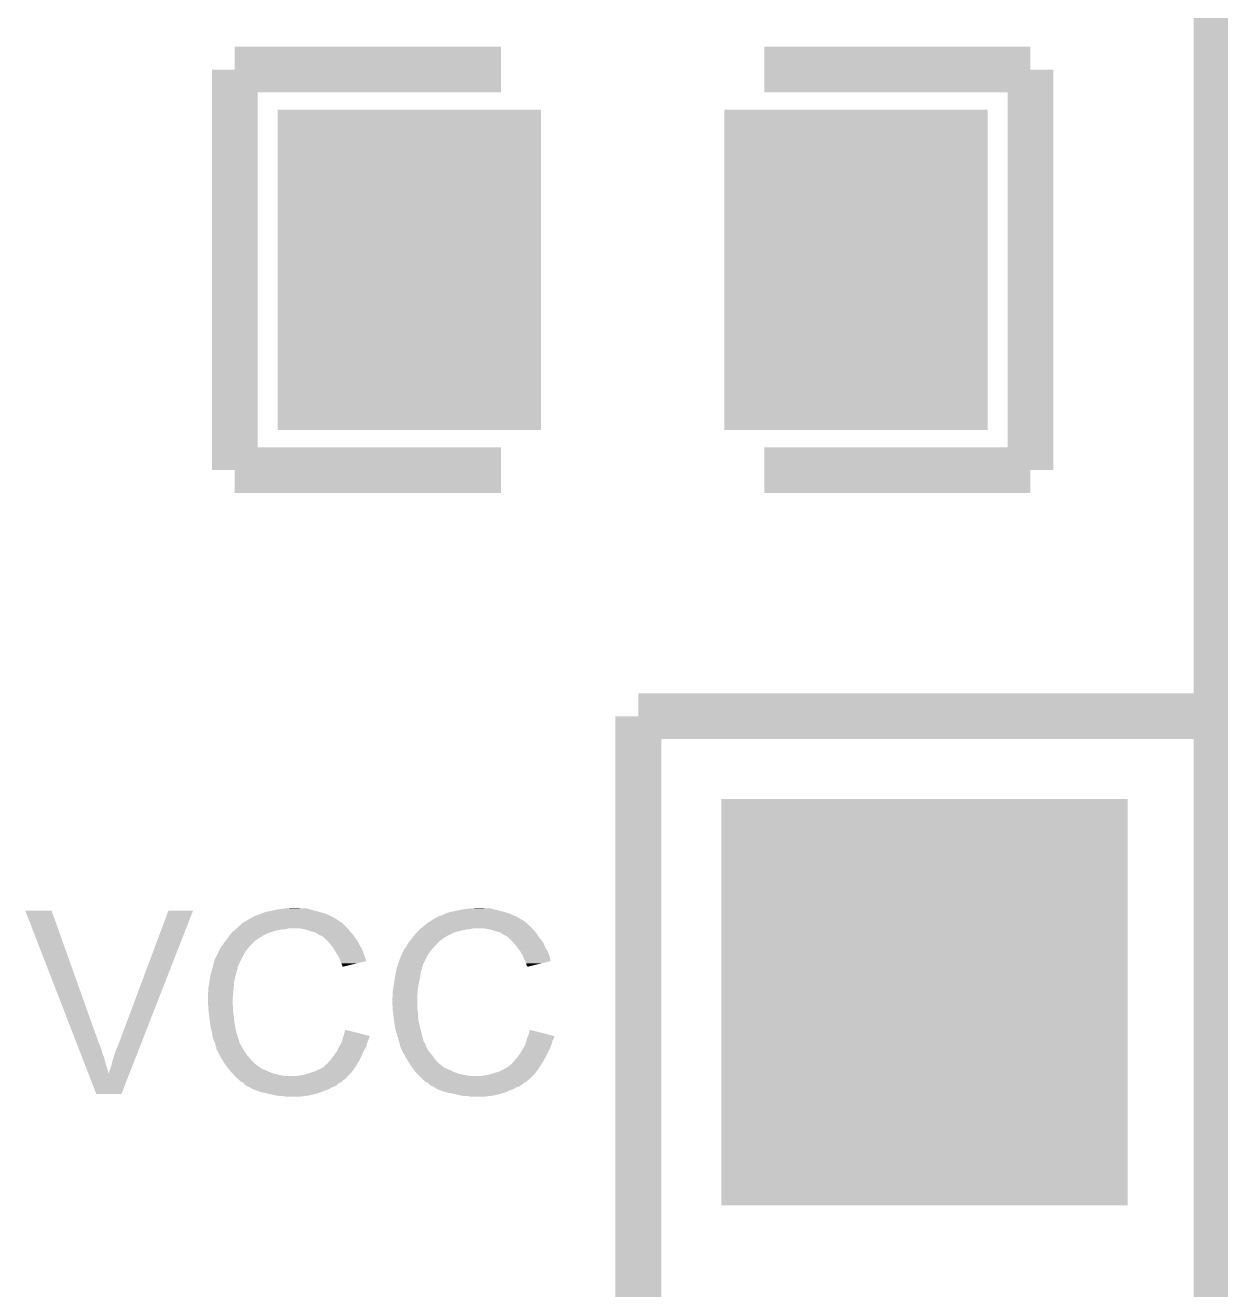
# Model space of a CAD drawing. Extents: x -1.4 to 24.2, y -3.9 to 40.3.
# Drawn here: x 18.87 to 24.23, y 29.71 to 35.32 of the extents above; entities that cross this region are included whole.
import ezdxf

# ---------------------------------------------------------------- set-up
doc = ezdxf.new("R2010")
doc.units = 0
doc.layers.get('0').update_dxf_attribs({"linetype": 'CONTINUOUS'})
for name, color, linetype in [('USBI2CCLICK_V102A_GKO', 5, 'CONTINUOUS'), ('USBI2CCLICK_V102A_GTO', 14, 'CONTINUOUS'), ('USBI2CCLICK_V102A_GTS', 12, 'CONTINUOUS')]:
    doc.layers.add(name, color=color, linetype=linetype)

# ---------------------------------------------------------------- blocks, each defined once
blk = doc.blocks.new('RECTANGLE_37')
blk.add_solid([(0.5842, 0.7112), (0.5842, -0.7112), (-0.5842, 0.7112), (-0.5842, -0.7112)])
blk = doc.blocks.new('SQUARE_66')
blk.add_solid([(0.9017, 0.9017), (0.9017, -0.9017), (-0.9017, 0.9017), (-0.9017, -0.9017)])

msp = doc.modelspace()

# ---------------------------------------------------------------- linework, layer by layer
at = {"layer": 'USBI2CCLICK_V102A_GKO', "const_width": 0.1524}
msp.add_lwpolyline([(24.13, -1.27), (24.13, 39.116)], dxfattribs=at)
at = {"layer": 'USBI2CCLICK_V102A_GTO', "const_width": 0.2032}
for points in [[(19.7993, 35.1282), (20.9804, 35.1282)], [(19.7993, 33.3502), (19.7993, 35.1282)], [(22.1488, 35.1282), (23.3299, 35.1282)], [(23.3299, 33.3502), (23.3299, 35.1282)], [(19.7993, 33.3502), (20.9804, 33.3502)], [(22.1488, 33.3502), (23.3299, 33.3502)], [(21.59, 22.098), (21.59, 32.258)], [(21.59, 32.258), (24.13, 32.258)]]:
    msp.add_lwpolyline(points, dxfattribs=at)
at = {"layer": 'USBI2CCLICK_V102A_GTO'}
for points in [[(18.869696, 31.394384), (18.86969, 31.394398), (18.986504, 31.394384), (18.86969, 31.394398)], [(19.099002, 30.802578), (18.869696, 31.394384), (19.197324, 30.802578), (18.986504, 31.394384)], [(19.28368, 30.80258), (19.504664, 31.39437), (19.382688, 30.80258), (19.613868, 31.39437)], [(19.504664, 31.39437), (19.504676, 31.3944), (19.613868, 31.39437), (19.504676, 31.3944)], [(19.888202, 31.371542), (19.898354, 31.37408), (20.223476, 31.371542), (20.2184, 31.37408)], [(19.898354, 31.37408), (19.898362, 31.374082), (20.2184, 31.37408), (20.218396, 31.374082)], [(19.898362, 31.374082), (19.917408, 31.3817), (20.218396, 31.374082), (20.200622, 31.3817)], [(19.917408, 31.3817), (19.936462, 31.38932), (20.200622, 31.3817), (20.173952, 31.38932)], [(19.936462, 31.38932), (19.9517, 31.39186), (20.173952, 31.38932), (20.16506, 31.39186)], [(19.9517, 31.39186), (19.98472, 31.39948), (20.16506, 31.39186), (20.134588, 31.39948)], [(19.98472, 31.39948), (19.984734, 31.399482), (20.134588, 31.39948), (20.13458, 31.399482)], [(19.984734, 31.399482), (20.022804, 31.404558), (20.13458, 31.399482), (20.119342, 31.404558)], [(20.022804, 31.404558), (20.02282, 31.40456), (20.119342, 31.404558), (20.091402, 31.40456)], [(20.02282, 31.40456), (20.060918, 31.4071), (20.091402, 31.40456), (20.081238, 31.4071)], [(20.708622, 31.371542), (20.718782, 31.37408), (21.042202, 31.371542), (21.03628, 31.37408)], [(20.718782, 31.37408), (20.72894, 31.37916), (21.03628, 31.37408), (21.024428, 31.37916)], [(20.72894, 31.37916), (20.735288, 31.3817), (21.024428, 31.37916), (21.018502, 31.3817)], [(20.735288, 31.3817), (20.741638, 31.38424), (21.018502, 31.3817), (21.010246, 31.38424)], [(20.741638, 31.38424), (20.75688, 31.38932), (21.010246, 31.38424), (20.993734, 31.38932)], [(20.75688, 31.38932), (20.77212, 31.39186), (20.993734, 31.38932), (20.985478, 31.39186)], [(20.77212, 31.39186), (20.80514, 31.39948), (20.985478, 31.39186), (20.95247, 31.39948)], [(20.80514, 31.39948), (20.805154, 31.399482), (20.95247, 31.39948), (20.95246, 31.399482)], [(20.805154, 31.399482), (20.843224, 31.404558), (20.95246, 31.399482), (20.937222, 31.404558)], [(20.843224, 31.404558), (20.84324, 31.40456), (20.937222, 31.404558), (20.911822, 31.40456)], [(20.84324, 31.40456), (20.881338, 31.4071), (20.911822, 31.40456), (20.901658, 31.4071)], [(19.80692, 31.31566), (19.832322, 31.338522), (20.29968, 31.31566), (20.276818, 31.338522)], [(19.832322, 31.338522), (19.840564, 31.343594), (20.276818, 31.338522), (20.271746, 31.343594)], [(19.840564, 31.343594), (19.840574, 31.3436), (20.271746, 31.343594), (20.269206, 31.3436)], [(19.840574, 31.3436), (19.844698, 31.346138), (20.269206, 31.3436), (20.266662, 31.346138)], [(19.844698, 31.346138), (19.861212, 31.3563), (20.266662, 31.346138), (20.25142, 31.3563)], [(19.861212, 31.3563), (19.86534, 31.35884), (20.25142, 31.3563), (20.246976, 31.35884)], [(19.86534, 31.35884), (19.87042, 31.361382), (20.246976, 31.35884), (20.242526, 31.361382)], [(19.87042, 31.361382), (19.872964, 31.36392), (20.242526, 31.361382), (20.238084, 31.36392)], [(19.872964, 31.36392), (19.880578, 31.36646), (20.238084, 31.36392), (20.233638, 31.36646)], [(19.880578, 31.36646), (19.880584, 31.366462), (20.233638, 31.36646), (20.233636, 31.366462)], [(19.880584, 31.366462), (19.888202, 31.371542), (20.233636, 31.366462), (20.223476, 31.371542)], [(20.6248, 31.31566), (20.631006, 31.320738), (21.118832, 31.31566), (21.11502, 31.320738)], [(20.631006, 31.320738), (20.640318, 31.328358), (21.11502, 31.320738), (21.107402, 31.328358)], [(20.640318, 31.328358), (20.646528, 31.333438), (21.107402, 31.328358), (21.099782, 31.333438)], [(20.646528, 31.333438), (20.65274, 31.33852), (21.099782, 31.333438), (21.096392, 31.33852)], [(20.65274, 31.33852), (20.656544, 31.341056), (21.096392, 31.33852), (21.0947, 31.341056)], [(20.656544, 31.341056), (20.660356, 31.343598), (21.0947, 31.341056), (21.089624, 31.343598)], [(20.660356, 31.343598), (20.66036, 31.3436), (21.089624, 31.343598), (21.087102, 31.3436)], [(20.66036, 31.3436), (20.664152, 31.346128), (21.087102, 31.3436), (21.087078, 31.346128)], [(20.664152, 31.346128), (20.679416, 31.356302), (21.087078, 31.346128), (21.069298, 31.356302)], [(20.679416, 31.356302), (20.683224, 31.35884), (21.069298, 31.356302), (21.065492, 31.35884)], [(20.683224, 31.35884), (20.685766, 31.358846), (21.065492, 31.35884), (21.065482, 31.358846)], [(20.685766, 31.358846), (20.688304, 31.361382), (21.065482, 31.358846), (21.061678, 31.361382)], [(20.688304, 31.361382), (20.698454, 31.366458), (21.061678, 31.361382), (21.054062, 31.366458)], [(20.698454, 31.366458), (20.708622, 31.371542), (21.054062, 31.366458), (21.042202, 31.371542)], [(19.742784, 31.23946), (19.759928, 31.262318), (19.86788, 31.23946), (19.89074, 31.262318)], [(19.759928, 31.262318), (19.763734, 31.267394), (19.89074, 31.262318), (19.900886, 31.267394)], [(19.763734, 31.267394), (19.76374, 31.2674), (19.900886, 31.267394), (19.900886, 31.2674)], [(19.76374, 31.2674), (19.765502, 31.269918), (19.900886, 31.2674), (19.9009, 31.269918)], [(19.765502, 31.269918), (19.765518, 31.26994), (19.9009, 31.269918), (19.903436, 31.26994)], [(19.765518, 31.26994), (19.776184, 31.285178), (19.903436, 31.26994), (19.926298, 31.285178)], [(19.776184, 31.285178), (19.781522, 31.2928), (19.926298, 31.285178), (19.943064, 31.2928)], [(19.781522, 31.2928), (19.787166, 31.29788), (19.943064, 31.2928), (19.95424, 31.29788)], [(19.787166, 31.29788), (19.795632, 31.3055), (19.95424, 31.29788), (19.97964, 31.3055)], [(19.795632, 31.3055), (19.801276, 31.31058), (19.97964, 31.3055), (20.005042, 31.31058)], [(19.801276, 31.31058), (19.804098, 31.31312), (20.005042, 31.31058), (20.027898, 31.31312)], [(19.804098, 31.31312), (19.806918, 31.315658), (20.027898, 31.31312), (20.035518, 31.315658)], [(19.806918, 31.315658), (19.80692, 31.31566), (20.035518, 31.315658), (20.088858, 31.31566)], [(20.116798, 31.31058), (20.088858, 31.31566), (20.30476, 31.31058), (20.29968, 31.31566)], [(20.116804, 31.310578), (20.116798, 31.31058), (20.30476, 31.310578), (20.30476, 31.31058)], [(20.137118, 31.302962), (20.116804, 31.310578), (20.310476, 31.302962), (20.30476, 31.310578)], [(20.147286, 31.30042), (20.137118, 31.302962), (20.312382, 31.30042), (20.310476, 31.302962)], [(20.157438, 31.297882), (20.147286, 31.30042), (20.31492, 31.297882), (20.312382, 31.30042)], [(20.168872, 31.29026), (20.157438, 31.297882), (20.32254, 31.29026), (20.31492, 31.297882)], [(20.172678, 31.287722), (20.168872, 31.29026), (20.324232, 31.287722), (20.32254, 31.29026)], [(20.18538, 31.28264), (20.172678, 31.287722), (20.32762, 31.28264), (20.324232, 31.287722)], [(20.193, 31.27756), (20.18538, 31.28264), (20.331008, 31.27756), (20.32762, 31.28264)], [(20.195542, 31.27502), (20.193, 31.27756), (20.3327, 31.27502), (20.331008, 31.27756)], [(20.208244, 31.262318), (20.195542, 31.27502), (20.342862, 31.262318), (20.3327, 31.27502)], [(20.213322, 31.25724), (20.208244, 31.262318), (20.345402, 31.25724), (20.342862, 31.262318)], [(20.566382, 31.24708), (20.577808, 31.262318), (20.69592, 31.24708), (20.711158, 31.262318)], [(20.577808, 31.262318), (20.58162, 31.2674), (20.711158, 31.262318), (20.71878, 31.2674)], [(20.58162, 31.2674), (20.58365, 31.269938), (20.71878, 31.2674), (20.721318, 31.269938)], [(20.58365, 31.269938), (20.595844, 31.28518), (20.721318, 31.269938), (20.746722, 31.28518)], [(20.595844, 31.28518), (20.60194, 31.2928), (20.746722, 31.28518), (20.76196, 31.2928)], [(20.60194, 31.2928), (20.60702, 31.29788), (20.76196, 31.2928), (20.77212, 31.29788)], [(20.60702, 31.29788), (20.61464, 31.3055), (20.77212, 31.29788), (20.80006, 31.3055)], [(20.61464, 31.3055), (20.61972, 31.31058), (20.80006, 31.3055), (20.82292, 31.31058)], [(20.61972, 31.31058), (20.62226, 31.31312), (20.82292, 31.31058), (20.845778, 31.31312)], [(20.62226, 31.31312), (20.6248, 31.31566), (20.845778, 31.31312), (20.855938, 31.31566)], [(20.93468, 31.31058), (20.906738, 31.31566), (21.122642, 31.31058), (21.118832, 31.31566)], [(20.957542, 31.30296), (20.93468, 31.31058), (21.13026, 31.30296), (21.122642, 31.31058)], [(20.967714, 31.300418), (20.957542, 31.30296), (21.1328, 31.300418), (21.13026, 31.30296)], [(20.977858, 31.297882), (20.967714, 31.300418), (21.134704, 31.297882), (21.1328, 31.300418)], [(20.989292, 31.29026), (20.977858, 31.297882), (21.14042, 31.29026), (21.134704, 31.297882)], [(20.993098, 31.287722), (20.989292, 31.29026), (21.142112, 31.287722), (21.14042, 31.29026)], [(21.003258, 31.28264), (20.993098, 31.287722), (21.1455, 31.28264), (21.142112, 31.287722)], [(21.01088, 31.27756), (21.003258, 31.28264), (21.148888, 31.27756), (21.1455, 31.28264)], [(21.013422, 31.27502), (21.01088, 31.27756), (21.15058, 31.27502), (21.148888, 31.27756)], [(21.026122, 31.26232), (21.013422, 31.27502), (21.16074, 31.26232), (21.15058, 31.27502)], [(21.031202, 31.25724), (21.026122, 31.26232), (21.164128, 31.25724), (21.16074, 31.26232)], [(19.721828, 31.20136), (19.72818, 31.214064), (19.839942, 31.20136), (19.84788, 31.214064)], [(19.72818, 31.214064), (19.728186, 31.216606), (19.84788, 31.214064), (19.84947, 31.216606)], [(19.728186, 31.216606), (19.730722, 31.219144), (19.84947, 31.216606), (19.851056, 31.219144)], [(19.730722, 31.219144), (19.731988, 31.221678), (19.851056, 31.219144), (19.85264, 31.221678)], [(19.731988, 31.221678), (19.735802, 31.229302), (19.85264, 31.221678), (19.859174, 31.229302)], [(19.735802, 31.229302), (19.74088, 31.23692), (19.859174, 31.229302), (19.865702, 31.23692)], [(19.74088, 31.23692), (19.742784, 31.23946), (19.865702, 31.23692), (19.86788, 31.23946)], [(20.222212, 31.247082), (20.213322, 31.25724), (20.35048, 31.247082), (20.345402, 31.25724)], [(20.2311, 31.236922), (20.222212, 31.247082), (20.356286, 31.236922), (20.35048, 31.247082)], [(20.235864, 31.2293), (20.2311, 31.236922), (20.36064, 31.2293), (20.356286, 31.236922)], [(20.246976, 31.21152), (20.235864, 31.2293), (20.36826, 31.21152), (20.36064, 31.2293)], [(20.2565, 31.196278), (20.246976, 31.21152), (20.373966, 31.196278), (20.36826, 31.21152)], [(20.540616, 31.201358), (20.546062, 31.21406), (20.65782, 31.201358), (20.667344, 31.21406)], [(20.546062, 31.21406), (20.5486, 31.216606), (20.667344, 31.21406), (20.669252, 31.216606)], [(20.5486, 31.216606), (20.548602, 31.219144), (20.669252, 31.216606), (20.671156, 31.219144)], [(20.548602, 31.219144), (20.549872, 31.221682), (20.671156, 31.219144), (20.67306, 31.221682)], [(20.549872, 31.221682), (20.551142, 31.22422), (20.67306, 31.221682), (20.675234, 31.22422)], [(20.551142, 31.22422), (20.55622, 31.2293), (20.675234, 31.22422), (20.67959, 31.2293)], [(20.55622, 31.2293), (20.5613, 31.236922), (20.67959, 31.2293), (20.686124, 31.236922)], [(20.5613, 31.236922), (20.562568, 31.23946), (20.686124, 31.236922), (20.6883, 31.23946)], [(20.562568, 31.23946), (20.566382, 31.24708), (20.6883, 31.23946), (20.69592, 31.24708)], [(21.040092, 31.24708), (21.031202, 31.25724), (21.1709, 31.24708), (21.164128, 31.25724)], [(21.04898, 31.23692), (21.040092, 31.24708), (21.175254, 31.23692), (21.1709, 31.24708)], [(21.054696, 31.229298), (21.04898, 31.23692), (21.17852, 31.229298), (21.175254, 31.23692)], [(21.06422, 31.216598), (21.054696, 31.229298), (21.185778, 31.216598), (21.17852, 31.229298)], [(21.067394, 31.21152), (21.06422, 31.216598), (21.18868, 31.21152), (21.185778, 31.216598)], [(21.076918, 31.196282), (21.067394, 31.21152), (21.194394, 31.196282), (21.18868, 31.21152)], [(19.70227, 31.148014), (19.702948, 31.150556), (19.814534, 31.148014), (19.81454, 31.150556)], [(19.702948, 31.150556), (19.7104, 31.1785), (19.81454, 31.150556), (19.828512, 31.1785)], [(19.7104, 31.1785), (19.721828, 31.20136), (19.828512, 31.1785), (19.839942, 31.20136)], [(20.26666, 31.17596), (20.2565, 31.196278), (20.381574, 31.17596), (20.373966, 31.196278)], [(20.268356, 31.170874), (20.26666, 31.17596), (20.383476, 31.170874), (20.381574, 31.17596)], [(20.27174, 31.160722), (20.268356, 31.170874), (20.34079, 31.160722), (20.383476, 31.170874)], [(20.276818, 31.150564), (20.27174, 31.160722), (20.298078, 31.150564), (20.34079, 31.160722)], [(20.27682, 31.145508), (20.276818, 31.150564), (20.27682, 31.145508), (20.298078, 31.150564)], [(20.519812, 31.145474), (20.521506, 31.150556), (20.632414, 31.145474), (20.63242, 31.150556)], [(20.521506, 31.150556), (20.53082, 31.178498), (20.63242, 31.150556), (20.64639, 31.178498)], [(20.53082, 31.178498), (20.540616, 31.201358), (20.64639, 31.178498), (20.65782, 31.201358)], [(21.078826, 31.191198), (21.076918, 31.196282), (21.1963, 31.191198), (21.194394, 31.196282)], [(21.08454, 31.17596), (21.078826, 31.191198), (21.200094, 31.17596), (21.1963, 31.191198)], [(21.087932, 31.170874), (21.08454, 31.17596), (21.201358, 31.170874), (21.200094, 31.17596)], [(21.089618, 31.168344), (21.087932, 31.170874), (21.190972, 31.168344), (21.201358, 31.170874)], [(21.092158, 31.160722), (21.089618, 31.168344), (21.159686, 31.160722), (21.190972, 31.168344)], [(21.09216, 31.155644), (21.092158, 31.160722), (21.138844, 31.155644), (21.159686, 31.160722)], [(21.094698, 31.150564), (21.09216, 31.155644), (21.117992, 31.150564), (21.138844, 31.155644)], [(21.097234, 31.148026), (21.094698, 31.150564), (21.107574, 31.148026), (21.117992, 31.150564)], [(19.686562, 31.079438), (19.690078, 31.1023), (19.79676, 31.079438), (19.80184, 31.1023)], [(19.690078, 31.1023), (19.69008, 31.102302), (19.80184, 31.1023), (19.80184, 31.102302)], [(19.69008, 31.102302), (19.695498, 31.12262), (19.80184, 31.102302), (19.806922, 31.12262)], [(19.695498, 31.12262), (19.69956, 31.137858), (19.806922, 31.12262), (19.811998, 31.137858)], [(19.69956, 31.137858), (19.701592, 31.145474), (19.811998, 31.137858), (19.812, 31.145474)], [(19.701592, 31.145474), (19.70227, 31.148014), (19.812, 31.145474), (19.814534, 31.148014)], [(20.506982, 31.07944), (20.5105, 31.1023), (20.61718, 31.07944), (20.622258, 31.1023)], [(20.5105, 31.102302), (20.514564, 31.122618), (20.62226, 31.102302), (20.6248, 31.122618)], [(20.5105, 31.1023), (20.5105, 31.102302), (20.622258, 31.1023), (20.62226, 31.102302)], [(20.514564, 31.122618), (20.517612, 31.137858), (20.6248, 31.122618), (20.629878, 31.137858)], [(20.517612, 31.137858), (20.518122, 31.1404), (20.629878, 31.137858), (20.629878, 31.1404)], [(20.518122, 31.1404), (20.518966, 31.142934), (20.629878, 31.1404), (20.62988, 31.142934)], [(20.518966, 31.142934), (20.519812, 31.145474), (20.62988, 31.142934), (20.632414, 31.145474)], [(21.09724, 31.145508), (21.097234, 31.148026), (21.09724, 31.145508), (21.107574, 31.148026)], [(19.67992, 31.026102), (19.68246, 31.038802), (19.79191, 31.026102), (19.793064, 31.038802)], [(19.68246, 31.054042), (19.685, 31.06928), (19.79445, 31.054042), (19.795836, 31.06928)], [(19.68246, 31.038802), (19.68246, 31.054042), (19.793064, 31.038802), (19.79445, 31.054042)], [(19.685, 31.06928), (19.686562, 31.079438), (19.795836, 31.06928), (19.79676, 31.079438)], [(20.50034, 31.038802), (20.502456, 31.051502), (20.610944, 31.038802), (20.6121, 31.051502)], [(20.50034, 31.023562), (20.50034, 31.038802), (20.60956, 31.023562), (20.610944, 31.038802)], [(20.502456, 31.051502), (20.50542, 31.06928), (20.6121, 31.051502), (20.615332, 31.06928)], [(20.50542, 31.06928), (20.506982, 31.07944), (20.615332, 31.06928), (20.61718, 31.07944)], [(19.67992, 31.02356), (19.67992, 31.026102), (19.79168, 31.02356), (19.79191, 31.026102)], [(19.67992, 30.993082), (19.67992, 31.02356), (19.78914, 30.993082), (19.79168, 31.02356)], [(19.67992, 30.993078), (19.67992, 30.993082), (19.789142, 30.993078), (19.78914, 30.993082)], [(19.681032, 30.975298), (19.67992, 30.993078), (19.789142, 30.975298), (19.789142, 30.993078)], [(20.4978, 31.005782), (20.50034, 31.015942), (20.60956, 31.005782), (20.60956, 31.015942)], [(20.4978, 30.993078), (20.4978, 31.005782), (20.60956, 30.993078), (20.60956, 31.005782)], [(20.500024, 30.957518), (20.4978, 30.993078), (20.60956, 30.957518), (20.60956, 30.993078)], [(20.50034, 31.015942), (20.50034, 31.023562), (20.60956, 31.015942), (20.60956, 31.023562)], [(19.681508, 30.967676), (19.681032, 30.975298), (19.79168, 30.967676), (19.789142, 30.975298)], [(19.68246, 30.95244), (19.681508, 30.967676), (19.79168, 30.95244), (19.79168, 30.967676)], [(19.683414, 30.944818), (19.68246, 30.95244), (19.79168, 30.944818), (19.79168, 30.95244)], [(19.685, 30.93212), (19.683414, 30.944818), (19.79422, 30.93212), (19.79168, 30.944818)], [(19.68754, 30.9118), (19.685, 30.93212), (19.796068, 30.9118), (19.79422, 30.93212)], [(20.50034, 30.95244), (20.500024, 30.957518), (20.610576, 30.95244), (20.60956, 30.957518)], [(20.501294, 30.944818), (20.50034, 30.95244), (20.6121, 30.944818), (20.610576, 30.95244)], [(20.50288, 30.93212), (20.501294, 30.944818), (20.6121, 30.93212), (20.6121, 30.944818)], [(20.50542, 30.9118), (20.50288, 30.93212), (20.613948, 30.9118), (20.6121, 30.93212)], [(19.688558, 30.90418), (19.68754, 30.9118), (19.79676, 30.90418), (19.796068, 30.9118)], [(19.69262, 30.873702), (19.688558, 30.90418), (19.80184, 30.873702), (19.79676, 30.90418)], [(19.692622, 30.8737), (19.69262, 30.873702), (19.80184, 30.8737), (19.80184, 30.873702)], [(19.6977, 30.855922), (19.692622, 30.8737), (19.806286, 30.855922), (19.80184, 30.8737)], [(20.506438, 30.90418), (20.50542, 30.9118), (20.61464, 30.90418), (20.613948, 30.9118)], [(20.5105, 30.873702), (20.506438, 30.90418), (20.622262, 30.873702), (20.61464, 30.90418)], [(20.51558, 30.85592), (20.5105, 30.873702), (20.626708, 30.85592), (20.622262, 30.873702)], [(19.699818, 30.843222), (19.6977, 30.855922), (19.80946, 30.843222), (19.806286, 30.855922)], [(19.70024, 30.84068), (19.699818, 30.843222), (19.810308, 30.84068), (19.80946, 30.843222)], [(19.70278, 30.827982), (19.70024, 30.84068), (19.81454, 30.827982), (19.810308, 30.84068)], [(19.708878, 30.812736), (19.70278, 30.827982), (19.81962, 30.812736), (19.81454, 30.827982)], [(19.709894, 30.810196), (19.708878, 30.812736), (19.819622, 30.810196), (19.81962, 30.812736)], [(20.270468, 30.805118), (20.274282, 30.812742), (20.38604, 30.805118), (20.389088, 30.812742)], [(20.274282, 30.812742), (20.275734, 30.81782), (20.389088, 30.812742), (20.39112, 30.81782)], [(20.275734, 30.81782), (20.280094, 30.833058), (20.39112, 30.81782), (20.3962, 30.833058)], [(20.280094, 30.833058), (20.28154, 30.838116), (20.3962, 30.833058), (20.39873, 30.838116)], [(20.28154, 30.838116), (20.28954, 30.866076), (20.39873, 30.838116), (20.28954, 30.866076)], [(20.520658, 30.84068), (20.51558, 30.85592), (20.630518, 30.84068), (20.626708, 30.85592)], [(20.5232, 30.827982), (20.520658, 30.84068), (20.633694, 30.827982), (20.630518, 30.84068)], [(20.528278, 30.815282), (20.5232, 30.827982), (20.636868, 30.815282), (20.633694, 30.827982)], [(20.528788, 30.812738), (20.528278, 30.815282), (20.637504, 30.812738), (20.636868, 30.815282)], [(20.529296, 30.810196), (20.528788, 30.812738), (20.640042, 30.810196), (20.637504, 30.812738)], [(21.089618, 30.805118), (21.09216, 30.81274), (21.206458, 30.805118), (21.207982, 30.81274)], [(21.09216, 30.81274), (21.09361, 30.817818), (21.207982, 30.81274), (21.208998, 30.817818)], [(21.09361, 30.817818), (21.095786, 30.825436), (21.208998, 30.817818), (21.214078, 30.825436)], [(21.095786, 30.825436), (21.09724, 30.830522), (21.214078, 30.825436), (21.215772, 30.830522)], [(21.09724, 30.830522), (21.098326, 30.833058), (21.215772, 30.830522), (21.216618, 30.833058)], [(21.098326, 30.833058), (21.100496, 30.838122), (21.216618, 30.833058), (21.21662, 30.838122)], [(21.100496, 30.838122), (21.10486, 30.848304), (21.21662, 30.838122), (21.176846, 30.848304)], [(21.10486, 30.848304), (21.107422, 30.866076), (21.176846, 30.848304), (21.107422, 30.866076)], [(19.099986, 30.800034), (19.099002, 30.802578), (19.19986, 30.800034), (19.197324, 30.802578)], [(19.10097, 30.797496), (19.099986, 30.800034), (19.199862, 30.797496), (19.19986, 30.800034)], [(19.102938, 30.792418), (19.10097, 30.797496), (19.2024, 30.792418), (19.199862, 30.797496)], [(19.108842, 30.77718), (19.102938, 30.792418), (19.20748, 30.77718), (19.2024, 30.792418)], [(19.115732, 30.759398), (19.108842, 30.77718), (19.21256, 30.759398), (19.20748, 30.77718)], [(19.12262, 30.741618), (19.115732, 30.759398), (19.22018, 30.741618), (19.21256, 30.759398)], [(19.25828, 30.733998), (19.27352, 30.779718), (19.355896, 30.733998), (19.373756, 30.779718)], [(19.27352, 30.779718), (19.28368, 30.80258), (19.373756, 30.779718), (19.382688, 30.80258)], [(19.712938, 30.802582), (19.709894, 30.810196), (19.82343, 30.802582), (19.819622, 30.810196)], [(19.713574, 30.800042), (19.712938, 30.802582), (19.8247, 30.800042), (19.82343, 30.802582)], [(19.715478, 30.792422), (19.713574, 30.800042), (19.829272, 30.792422), (19.8247, 30.800042)], [(19.718018, 30.787344), (19.715478, 30.792422), (19.832318, 30.787344), (19.829272, 30.792422)], [(19.71802, 30.78734), (19.718018, 30.787344), (19.83232, 30.78734), (19.832318, 30.787344)], [(19.71802, 30.779726), (19.71802, 30.78734), (19.836672, 30.779726), (19.83232, 30.78734)], [(19.720554, 30.777186), (19.71802, 30.779726), (19.838122, 30.777186), (19.836672, 30.779726)], [(19.72056, 30.774646), (19.720554, 30.777186), (19.839574, 30.774646), (19.838122, 30.777186)], [(19.7233, 30.769558), (19.72056, 30.774646), (19.84248, 30.769558), (19.839574, 30.774646)], [(19.732872, 30.75178), (19.7233, 30.769558), (19.85518, 30.75178), (19.84248, 30.769558)], [(20.238722, 30.749244), (20.2438, 30.7594), (20.361228, 30.749244), (20.365914, 30.7594)], [(20.2438, 30.7594), (20.247862, 30.76448), (20.365914, 30.7594), (20.36826, 30.76448)], [(20.247862, 30.76448), (20.25396, 30.772102), (20.36826, 30.76448), (20.37207, 30.772102)], [(20.25396, 30.772102), (20.257006, 30.77972), (20.37207, 30.772102), (20.37588, 30.77972)], [(20.257006, 30.77972), (20.25904, 30.784802), (20.37588, 30.77972), (20.378928, 30.784802)], [(20.25904, 30.784802), (20.26361, 30.792418), (20.378928, 30.784802), (20.3835, 30.792418)], [(20.26361, 30.792418), (20.26666, 30.7975), (20.3835, 30.792418), (20.384516, 30.7975)], [(20.26666, 30.7975), (20.270468, 30.805118), (20.384516, 30.7975), (20.38604, 30.805118)], [(20.53082, 30.80258), (20.529296, 30.810196), (20.64385, 30.80258), (20.640042, 30.810196)], [(20.531456, 30.80004), (20.53082, 30.80258), (20.64512, 30.80004), (20.64385, 30.80258)], [(20.533358, 30.792422), (20.531456, 30.80004), (20.648168, 30.792422), (20.64512, 30.80004)], [(20.5359, 30.78734), (20.533358, 30.792422), (20.6502, 30.78734), (20.648168, 30.792422)], [(20.535902, 30.787338), (20.5359, 30.78734), (20.6502, 30.787338), (20.6502, 30.78734)], [(20.53844, 30.779724), (20.535902, 30.787338), (20.654552, 30.779724), (20.6502, 30.787338)], [(20.540974, 30.777186), (20.53844, 30.779724), (20.656002, 30.777186), (20.654552, 30.779724)], [(20.54098, 30.774646), (20.540974, 30.777186), (20.657454, 30.774646), (20.656002, 30.777186)], [(20.54372, 30.76956), (20.54098, 30.774646), (20.66036, 30.76956), (20.657454, 30.774646)], [(20.55329, 30.751782), (20.54372, 30.76956), (20.6756, 30.751782), (20.66036, 30.76956)], [(21.0566, 30.74924), (21.064222, 30.759402), (21.180472, 30.74924), (21.185944, 30.759402)], [(21.064222, 30.759402), (21.067268, 30.76448), (21.185944, 30.759402), (21.18868, 30.76448)], [(21.067268, 30.76448), (21.076412, 30.77972), (21.18868, 30.76448), (21.1963, 30.77972)], [(21.076412, 30.77972), (21.08708, 30.7975), (21.1963, 30.77972), (21.20341, 30.7975)], [(21.08708, 30.7975), (21.089618, 30.805118), (21.20341, 30.7975), (21.206458, 30.805118)], [(19.131476, 30.718762), (19.12262, 30.741618), (19.22526, 30.718762), (19.22018, 30.741618)], [(19.150122, 30.670642), (19.131476, 30.718762), (19.2405, 30.670642), (19.22526, 30.718762)], [(19.248122, 30.6959), (19.2532, 30.71368), (19.341014, 30.6959), (19.34796, 30.71368)], [(19.2532, 30.71368), (19.25828, 30.733998), (19.34796, 30.71368), (19.355896, 30.733998)], [(19.73834, 30.74162), (19.732872, 30.75178), (19.86407, 30.74162), (19.85518, 30.75178)], [(19.744594, 30.73146), (19.73834, 30.74162), (19.872958, 30.73146), (19.86407, 30.74162)], [(19.755534, 30.71368), (19.744594, 30.73146), (19.890742, 30.71368), (19.872958, 30.73146)], [(19.758658, 30.708602), (19.755534, 30.71368), (19.897272, 30.708602), (19.890742, 30.71368)], [(19.769052, 30.6959), (19.758658, 30.708602), (19.913604, 30.6959), (19.897272, 30.708602)], [(20.188768, 30.698442), (20.193002, 30.700982), (20.332702, 30.698442), (20.334264, 30.700982)], [(20.193002, 30.700982), (20.203166, 30.71114), (20.334264, 30.700982), (20.340514, 30.71114)], [(20.203166, 30.71114), (20.2057, 30.711162), (20.340514, 30.71114), (20.340528, 30.711162)], [(20.2057, 30.711162), (20.205714, 30.713686), (20.340528, 30.711162), (20.342082, 30.713686)], [(20.205714, 30.713686), (20.210782, 30.716226), (20.342082, 30.713686), (20.343644, 30.716226)], [(20.210782, 30.716226), (20.213322, 30.7213), (20.343644, 30.716226), (20.346766, 30.7213)], [(20.213322, 30.7213), (20.22348, 30.73146), (20.346766, 30.7213), (20.35302, 30.73146)], [(20.22348, 30.73146), (20.22602, 30.734), (20.35302, 30.73146), (20.354192, 30.734)], [(20.22602, 30.734), (20.231102, 30.741622), (20.354192, 30.734), (20.35771, 30.741622)], [(20.231102, 30.741622), (20.238722, 30.749244), (20.35771, 30.741622), (20.361228, 30.749244)], [(20.55876, 30.74162), (20.55329, 30.751782), (20.683222, 30.74162), (20.6756, 30.751782)], [(20.565014, 30.73146), (20.55876, 30.74162), (20.690842, 30.73146), (20.683222, 30.74162)], [(20.575954, 30.71368), (20.565014, 30.73146), (20.708622, 30.71368), (20.690842, 30.73146)], [(20.57908, 30.7086), (20.575954, 30.71368), (20.715154, 30.7086), (20.708622, 30.71368)], [(20.588318, 30.6959), (20.57908, 30.7086), (20.731484, 30.6959), (20.715154, 30.7086)], [(21.006648, 30.698442), (21.01088, 30.70098), (21.150582, 30.698442), (21.152142, 30.70098)], [(21.01088, 30.70098), (21.02358, 30.71114), (21.152142, 30.70098), (21.158394, 30.71114)], [(21.02358, 30.71114), (21.03882, 30.72638), (21.158394, 30.71114), (21.167772, 30.72638)], [(21.03882, 30.72638), (21.042206, 30.73146), (21.167772, 30.72638), (21.1709, 30.73146)], [(21.042206, 30.73146), (21.043902, 30.734002), (21.1709, 30.73146), (21.172268, 30.734002)], [(21.043902, 30.734002), (21.05152, 30.74162), (21.172268, 30.734002), (21.17637, 30.74162)], [(21.05152, 30.74162), (21.0566, 30.74924), (21.17637, 30.74162), (21.180472, 30.74924)], [(19.184616, 30.581614), (19.150122, 30.670642), (19.296368, 30.581614), (19.331146, 30.670642)], [(19.2405, 30.670642), (19.240506, 30.675586), (19.331146, 30.670642), (19.333078, 30.675586)], [(19.240506, 30.675586), (19.24304, 30.678126), (19.333078, 30.675586), (19.33407, 30.678126)], [(19.24304, 30.678126), (19.243042, 30.683204), (19.33407, 30.678126), (19.336054, 30.683204)], [(19.243042, 30.683204), (19.248122, 30.6959), (19.336054, 30.683204), (19.341014, 30.6959)], [(19.769056, 30.695894), (19.769052, 30.6959), (19.916146, 30.695894), (19.913604, 30.6959)], [(19.771132, 30.693358), (19.769056, 30.695894), (19.918684, 30.693358), (19.916146, 30.695894)], [(19.773208, 30.69082), (19.771132, 30.693358), (19.923762, 30.69082), (19.918684, 30.693358)], [(19.775286, 30.68828), (19.773208, 30.69082), (19.93138, 30.68828), (19.923762, 30.69082)], [(19.777364, 30.68574), (19.775286, 30.68828), (19.93646, 30.68574), (19.93138, 30.68828)], [(19.78152, 30.68066), (19.777364, 30.68574), (19.948314, 30.68066), (19.93646, 30.68574)], [(19.78406, 30.67812), (19.78152, 30.68066), (19.95424, 30.67812), (19.948314, 30.68066)], [(19.791678, 30.6705), (19.78406, 30.67812), (19.974562, 30.6705), (19.95424, 30.67812)], [(19.79549, 30.66542), (19.791678, 30.6705), (19.99742, 30.66542), (19.974562, 30.6705)], [(19.7993, 30.660342), (19.79549, 30.66542), (20.025352, 30.660342), (19.99742, 30.66542)], [(19.799302, 30.66034), (19.7993, 30.660342), (20.025362, 30.66034), (20.025352, 30.660342)], [(19.80946, 30.650182), (19.799302, 30.66034), (20.29206, 30.650182), (20.300526, 30.66034)], [(19.809466, 30.650178), (19.80946, 30.650182), (20.292058, 30.650178), (20.29206, 30.650182)], [(19.819618, 30.64256), (19.809466, 30.650178), (20.2814, 30.64256), (20.292058, 30.650178)], [(20.073622, 30.66034), (20.083782, 30.66288), (20.300526, 30.66034), (20.302642, 30.66288)], [(20.083782, 30.66288), (20.104102, 30.66542), (20.302642, 30.66288), (20.30476, 30.66542)], [(20.104102, 30.66542), (20.1295, 30.67304), (20.30476, 30.66542), (20.31238, 30.67304)], [(20.1295, 30.67304), (20.152354, 30.680658), (20.31238, 30.67304), (20.319998, 30.680658)], [(20.152354, 30.680658), (20.15236, 30.68066), (20.319998, 30.680658), (20.319998, 30.68066)], [(20.15236, 30.68066), (20.1803, 30.69336), (20.319998, 30.68066), (20.32907, 30.69336)], [(20.1803, 30.69336), (20.188768, 30.698442), (20.32907, 30.69336), (20.332702, 30.698442)], [(20.588322, 30.695894), (20.588318, 30.6959), (20.736566, 30.695894), (20.731484, 30.6959)], [(20.590166, 30.693358), (20.588322, 30.695894), (20.739104, 30.693358), (20.736566, 30.695894)], [(20.59386, 30.68828), (20.590166, 30.693358), (20.749262, 30.68828), (20.739104, 30.693358)], [(20.595708, 30.68574), (20.59386, 30.68828), (20.75688, 30.68574), (20.749262, 30.68828)], [(20.5994, 30.680662), (20.595708, 30.68574), (20.767038, 30.680662), (20.75688, 30.68574)], [(20.601942, 30.67812), (20.5994, 30.680662), (20.772122, 30.67812), (20.767038, 30.680662)], [(20.609562, 30.6705), (20.601942, 30.67812), (20.794982, 30.6705), (20.772122, 30.67812)], [(20.614642, 30.66542), (20.609562, 30.6705), (20.81784, 30.66542), (20.794982, 30.6705)], [(20.619722, 30.66034), (20.614642, 30.66542), (20.843242, 30.66034), (20.81784, 30.66542)], [(20.629882, 30.65018), (20.619722, 30.66034), (21.10994, 30.65018), (21.1201, 30.66034)], [(20.64258, 30.637482), (20.629882, 30.65018), (21.094702, 30.637482), (21.10994, 30.65018)], [(20.843242, 30.66034), (20.894042, 30.660342), (21.1201, 30.66034), (21.120102, 30.660342)], [(20.894042, 30.660342), (20.901662, 30.66288), (21.120102, 30.660342), (21.12264, 30.66288)], [(20.901662, 30.66288), (20.921982, 30.66542), (21.12264, 30.66288), (21.12518, 30.66542)], [(20.921982, 30.66542), (20.921988, 30.665422), (21.12518, 30.66542), (21.125182, 30.665422)], [(20.921988, 30.665422), (20.97278, 30.68066), (21.125182, 30.665422), (21.13788, 30.68066)], [(20.97278, 30.68066), (20.998178, 30.69336), (21.13788, 30.68066), (21.14695, 30.69336)], [(20.998178, 30.69336), (21.006648, 30.698442), (21.14695, 30.69336), (21.150582, 30.698442)], [(19.824712, 30.63747), (19.819618, 30.64256), (20.27428, 30.63747), (20.2814, 30.64256)], [(19.827238, 30.634944), (19.824712, 30.63747), (20.274274, 30.634944), (20.27428, 30.63747)], [(19.827268, 30.634934), (19.827238, 30.634944), (20.274274, 30.634934), (20.274274, 30.634944)], [(19.834856, 30.6324), (19.827268, 30.634934), (20.271734, 30.6324), (20.274274, 30.634934)], [(19.834862, 30.632396), (19.834856, 30.6324), (20.266654, 30.632396), (20.271734, 30.6324)], [(19.839938, 30.62732), (19.834862, 30.632396), (20.25904, 30.62732), (20.266654, 30.632396)], [(19.83994, 30.627318), (19.839938, 30.62732), (20.259038, 30.627318), (20.25904, 30.62732)], [(19.842474, 30.622254), (19.83994, 30.627318), (20.253972, 30.622254), (20.259038, 30.627318)], [(19.845014, 30.62224), (19.842474, 30.622254), (20.253958, 30.62224), (20.253972, 30.622254)], [(19.84756, 30.619702), (19.845014, 30.62224), (20.25142, 30.619702), (20.253958, 30.62224)], [(19.847568, 30.619698), (19.84756, 30.619702), (20.251416, 30.619698), (20.25142, 30.619702)], [(19.857722, 30.61462), (19.847568, 30.619698), (20.24126, 30.61462), (20.251416, 30.619698)], [(19.8628, 30.61208), (19.857722, 30.61462), (20.234908, 30.61208), (20.24126, 30.61462)], [(19.867246, 30.60954), (19.8628, 30.61208), (20.228558, 30.60954), (20.234908, 30.61208)], [(19.880578, 30.60192), (19.867246, 30.60954), (20.21586, 30.60192), (20.228558, 30.60954)], [(19.894806, 30.59684), (19.880578, 30.60192), (20.200622, 30.59684), (20.21586, 30.60192)], [(19.91614, 30.589222), (19.894806, 30.59684), (20.182844, 30.589222), (20.200622, 30.59684)], [(19.91615, 30.58922), (19.91614, 30.589222), (20.18284, 30.58922), (20.182844, 30.589222)], [(19.938148, 30.584142), (19.91615, 30.58922), (20.1676, 30.584142), (20.18284, 30.58922)], [(20.645118, 30.634944), (20.64258, 30.637482), (21.092168, 30.634944), (21.094702, 30.637482)], [(20.645148, 30.634934), (20.645118, 30.634944), (21.09216, 30.634934), (21.092168, 30.634944)], [(20.652736, 30.6324), (20.645148, 30.634934), (21.092138, 30.6324), (21.09216, 30.634934)], [(20.652744, 30.632394), (20.652736, 30.6324), (21.084534, 30.632394), (21.092138, 30.6324)], [(20.65782, 30.62732), (20.652744, 30.632394), (21.079458, 30.62732), (21.084534, 30.632394)], [(20.662894, 30.622246), (20.65782, 30.62732), (21.072692, 30.622246), (21.079458, 30.62732)], [(20.665418, 30.62224), (20.662894, 30.622246), (21.072686, 30.62224), (21.072692, 30.622246)], [(20.66544, 30.619716), (20.665418, 30.62224), (21.06932, 30.619716), (21.072686, 30.62224)], [(20.665478, 30.6197), (20.66544, 30.619716), (21.0693, 30.6197), (21.06932, 30.619716)], [(20.677306, 30.61462), (20.665478, 30.6197), (21.06168, 30.61462), (21.0693, 30.6197)], [(20.68322, 30.61208), (20.677306, 30.61462), (21.054058, 30.61208), (21.06168, 30.61462)], [(20.687032, 30.60954), (20.68322, 30.61208), (21.046438, 30.60954), (21.054058, 30.61208)], [(20.698458, 30.601922), (20.687032, 30.60954), (21.033742, 30.601922), (21.046438, 30.60954)], [(20.698464, 30.60192), (20.698458, 30.601922), (21.03374, 30.60192), (21.033742, 30.601922)], [(20.71269, 30.59684), (20.698464, 30.60192), (21.0185, 30.59684), (21.03374, 30.60192)], [(20.73402, 30.589222), (20.71269, 30.59684), (21.003264, 30.589222), (21.0185, 30.59684)], [(20.73404, 30.589218), (20.73402, 30.589222), (21.003258, 30.589218), (21.003264, 30.589222)], [(20.76958, 30.5816), (20.73404, 30.589218), (20.97659, 30.5816), (21.003258, 30.589218)], [(19.296364, 30.5816), (19.184616, 30.581614), (19.296364, 30.5816), (19.296368, 30.581614)], [(19.94916, 30.5816), (19.938148, 30.584142), (20.157432, 30.5816), (20.1676, 30.584142)], [(19.98472, 30.57398), (19.94916, 30.5816), (20.126958, 30.57398), (20.157432, 30.5816)], [(19.999958, 30.57144), (19.98472, 30.57398), (20.10664, 30.57144), (20.126958, 30.57398)], [(20.027898, 30.5689), (20.015198, 30.57144), (20.083778, 30.5689), (20.10664, 30.57144)], [(20.780588, 30.57906), (20.76958, 30.5816), (20.9677, 30.57906), (20.97659, 30.5816)], [(20.802602, 30.57398), (20.780588, 30.57906), (20.947378, 30.57398), (20.9677, 30.57906)], [(20.82038, 30.57144), (20.802602, 30.57398), (20.92452, 30.57144), (20.947378, 30.57398)], [(20.845778, 30.5689), (20.833078, 30.57144), (20.904198, 30.5689), (20.92452, 30.57144)]]:
    msp.add_solid(points, dxfattribs=at)

# ---------------------------------------------------------------- block references
at = {"layer": 'USBI2CCLICK_V102A_GTS'}
for name, p in [('RECTANGLE_37', (20.574, 34.2392)), ('RECTANGLE_37', (22.5552, 34.2392)), ('SQUARE_66', (22.86, 30.988))]:
    msp.add_blockref(name, p, dxfattribs=at)

doc.saveas('drawing.dxf')
